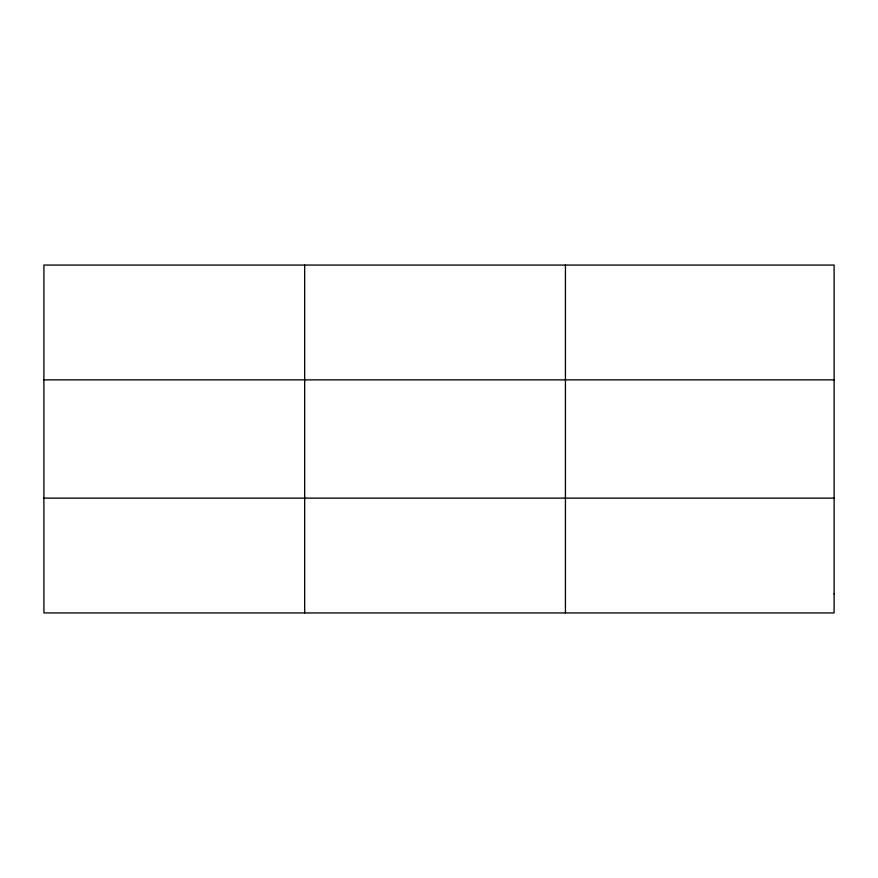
<?xml version="1.0" encoding="UTF-8"?>
<svg xmlns="http://www.w3.org/2000/svg" width="878" height="878" viewBox="0 0 878 878"><rect width="100%" height="100%" fill="white"/><g stroke="black" fill="none" stroke-linecap="round" stroke-linejoin="round"><path stroke-width="1.32" d="M304.666 612.932L304.666 265.068M565.432 612.932L565.432 265.068M43.9 379.867L834.1 379.867M43.9 498.133L834.1 498.133M834.1 593.802L834.1 612.932L43.9 612.932L43.9 265.068L834.1 265.068L834.1 593.802"/></g></svg>
